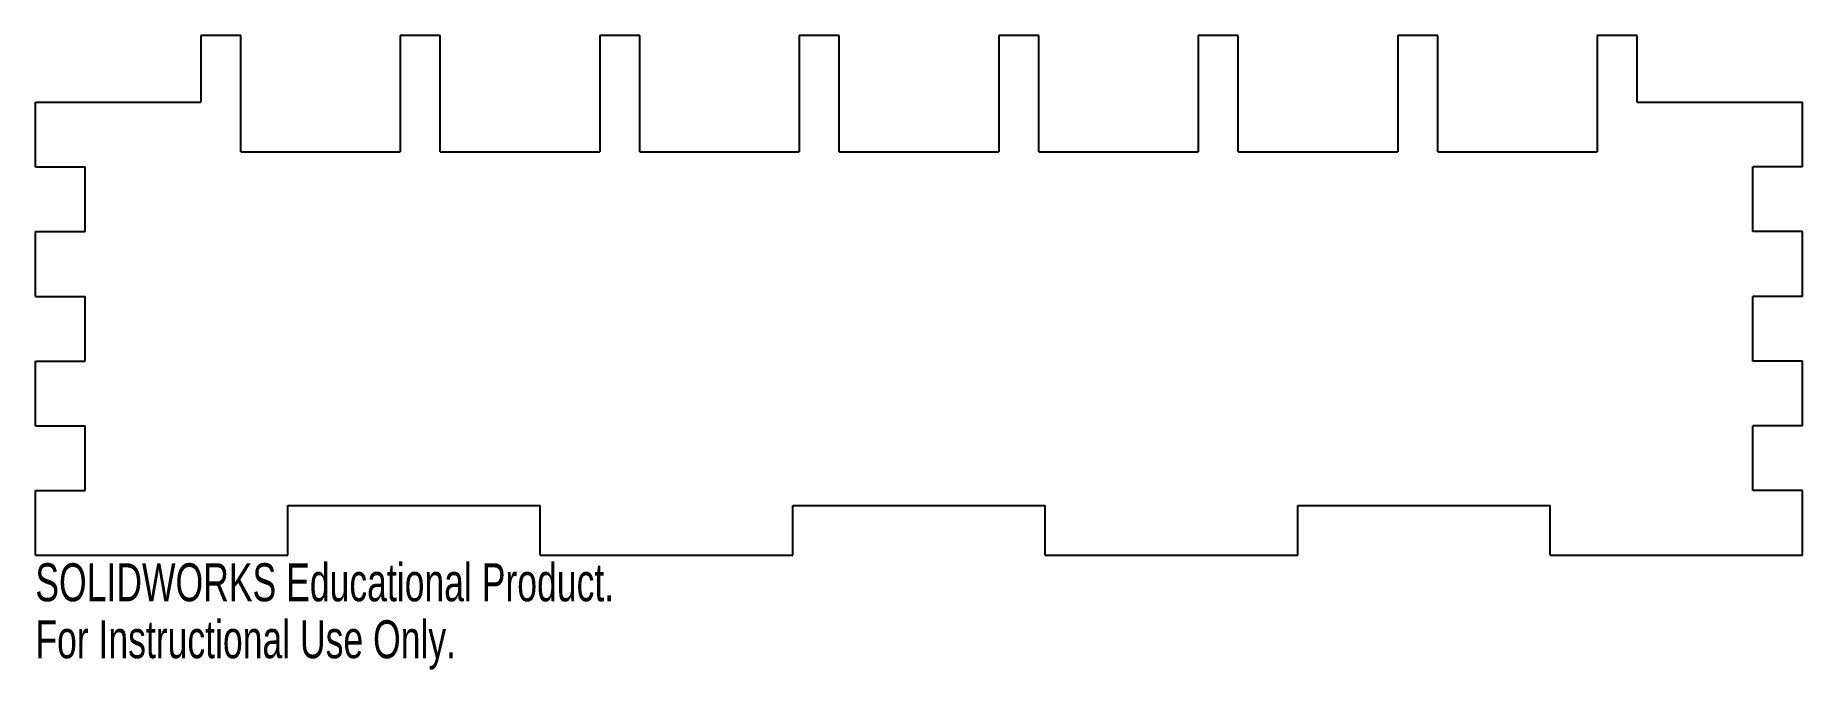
# Model space of a CAD drawing. Header units: millimetres. Extents: x 0 to 225, y -15 to 66.
import ezdxf

# ---------------------------------------------------------------- set-up
doc = ezdxf.new("R2010")
doc.units = ezdxf.units.MM
doc.styles.add('SLDTEXTSTYLE0', font='TXT', dxfattribs={"width": 0.7})

msp = doc.modelspace()

# ---------------------------------------------------------------- linework, layer by layer
at = {"color": 7, "linetype": 'Continuous', "lineweight": 25}
for p, q in [((26.14, 66.2), (21.06, 66.2)), ((21.06, 66.2), (21.06, 57.7)), ((26.14, 51.35), (26.14, 66.2)), ((51.54, 66.2), (46.46, 66.2)), ((46.46, 66.2), (46.46, 51.35)), ((51.54, 51.35), (51.54, 66.2)), ((76.94, 66.2), (71.86, 66.2)), ((71.86, 66.2), (71.86, 51.35)), ((76.94, 51.35), (76.94, 66.2)), ((102.34, 66.2), (97.26, 66.2)), ((97.26, 66.2), (97.26, 51.35)), ((102.34, 51.35), (102.34, 66.2)), ((127.74, 66.2), (122.66, 66.2)), ((122.66, 66.2), (122.66, 51.35)), ((127.74, 51.35), (127.74, 66.2)), ((153.14, 66.2), (148.06, 66.2)), ((148.06, 66.2), (148.06, 51.35)), ((153.14, 51.35), (153.14, 66.2)), ((178.54, 66.2), (173.46, 66.2)), ((173.46, 66.2), (173.46, 51.35)), ((178.54, 51.35), (178.54, 66.2)), ((203.94, 66.2), (198.86, 66.2)), ((198.86, 66.2), (198.86, 51.35)), ((203.94, 57.7), (203.94, 66.2)), ((0, 57.7), (21.06, 57.7)), ((0, 49.46), (0, 57.7)), ((203.94, 57.7), (225, 57.7)), ((225, 49.46), (225, 57.7)), ((26.14, 51.35), (46.46, 51.35)), ((51.54, 51.35), (71.86, 51.35)), ((76.94, 51.35), (97.26, 51.35)), ((102.34, 51.35), (122.66, 51.35)), ((127.74, 51.35), (148.06, 51.35)), ((153.14, 51.35), (173.46, 51.35)), ((178.54, 51.35), (198.86, 51.35)), ((0, 49.46), (6.35, 49.46)), ((6.35, 41.21), (6.35, 49.46)), ((218.65, 41.21), (218.65, 49.46)), ((225, 49.46), (218.65, 49.46)), ((0, 41.21), (6.35, 41.21)), ((0, 32.97), (0, 41.21)), ((225, 41.21), (218.65, 41.21)), ((225, 32.97), (225, 41.21)), ((0, 32.97), (6.35, 32.97)), ((6.35, 24.73), (6.35, 32.97)), ((218.65, 24.73), (218.65, 32.97)), ((225, 32.97), (218.65, 32.97)), ((0, 24.73), (6.35, 24.73)), ((0, 16.49), (0, 24.73)), ((225, 24.73), (218.65, 24.73)), ((225, 16.49), (225, 24.73)), ((0, 16.49), (6.35, 16.49)), ((6.35, 8.24), (6.35, 16.49)), ((218.65, 8.24), (218.65, 16.49)), ((225, 16.49), (218.65, 16.49)), ((0, 8.24), (6.35, 8.24)), ((0, 0), (0, 8.24)), ((225, 8.24), (218.65, 8.24)), ((225, 0), (225, 8.24)), ((32.14, 0), (32.14, 6.35)), ((32.14, 6.35), (64.29, 6.35)), ((64.29, 0), (64.29, 6.35)), ((96.43, 0), (96.43, 6.35)), ((96.43, 6.35), (128.57, 6.35)), ((128.57, 0), (128.57, 6.35)), ((160.71, 0), (160.71, 6.35)), ((160.71, 6.35), (192.86, 6.35)), ((192.86, 0), (192.86, 6.35)), ((0, 0), (32.14, 0)), ((64.29, 0), (96.43, 0)), ((128.57, 0), (160.71, 0)), ((192.86, 0), (225, 0))]:
    msp.add_line(p, q, dxfattribs=at)

# ---------------------------------------------------------------- texts
at = {"color": 7, "linetype": 'Continuous', "char_height": 4.8336, "attachment_point": 1, "style": 'SLDTEXTSTYLE0'}
for s, insert in [('SOLIDWORKS Educational Product.', (0, -1.02)), ('For Instructional Use Only.', (0, -8.27))]:
    msp.add_mtext(s, dxfattribs=dict(at, insert=insert))

doc.saveas('drawing.dxf')
